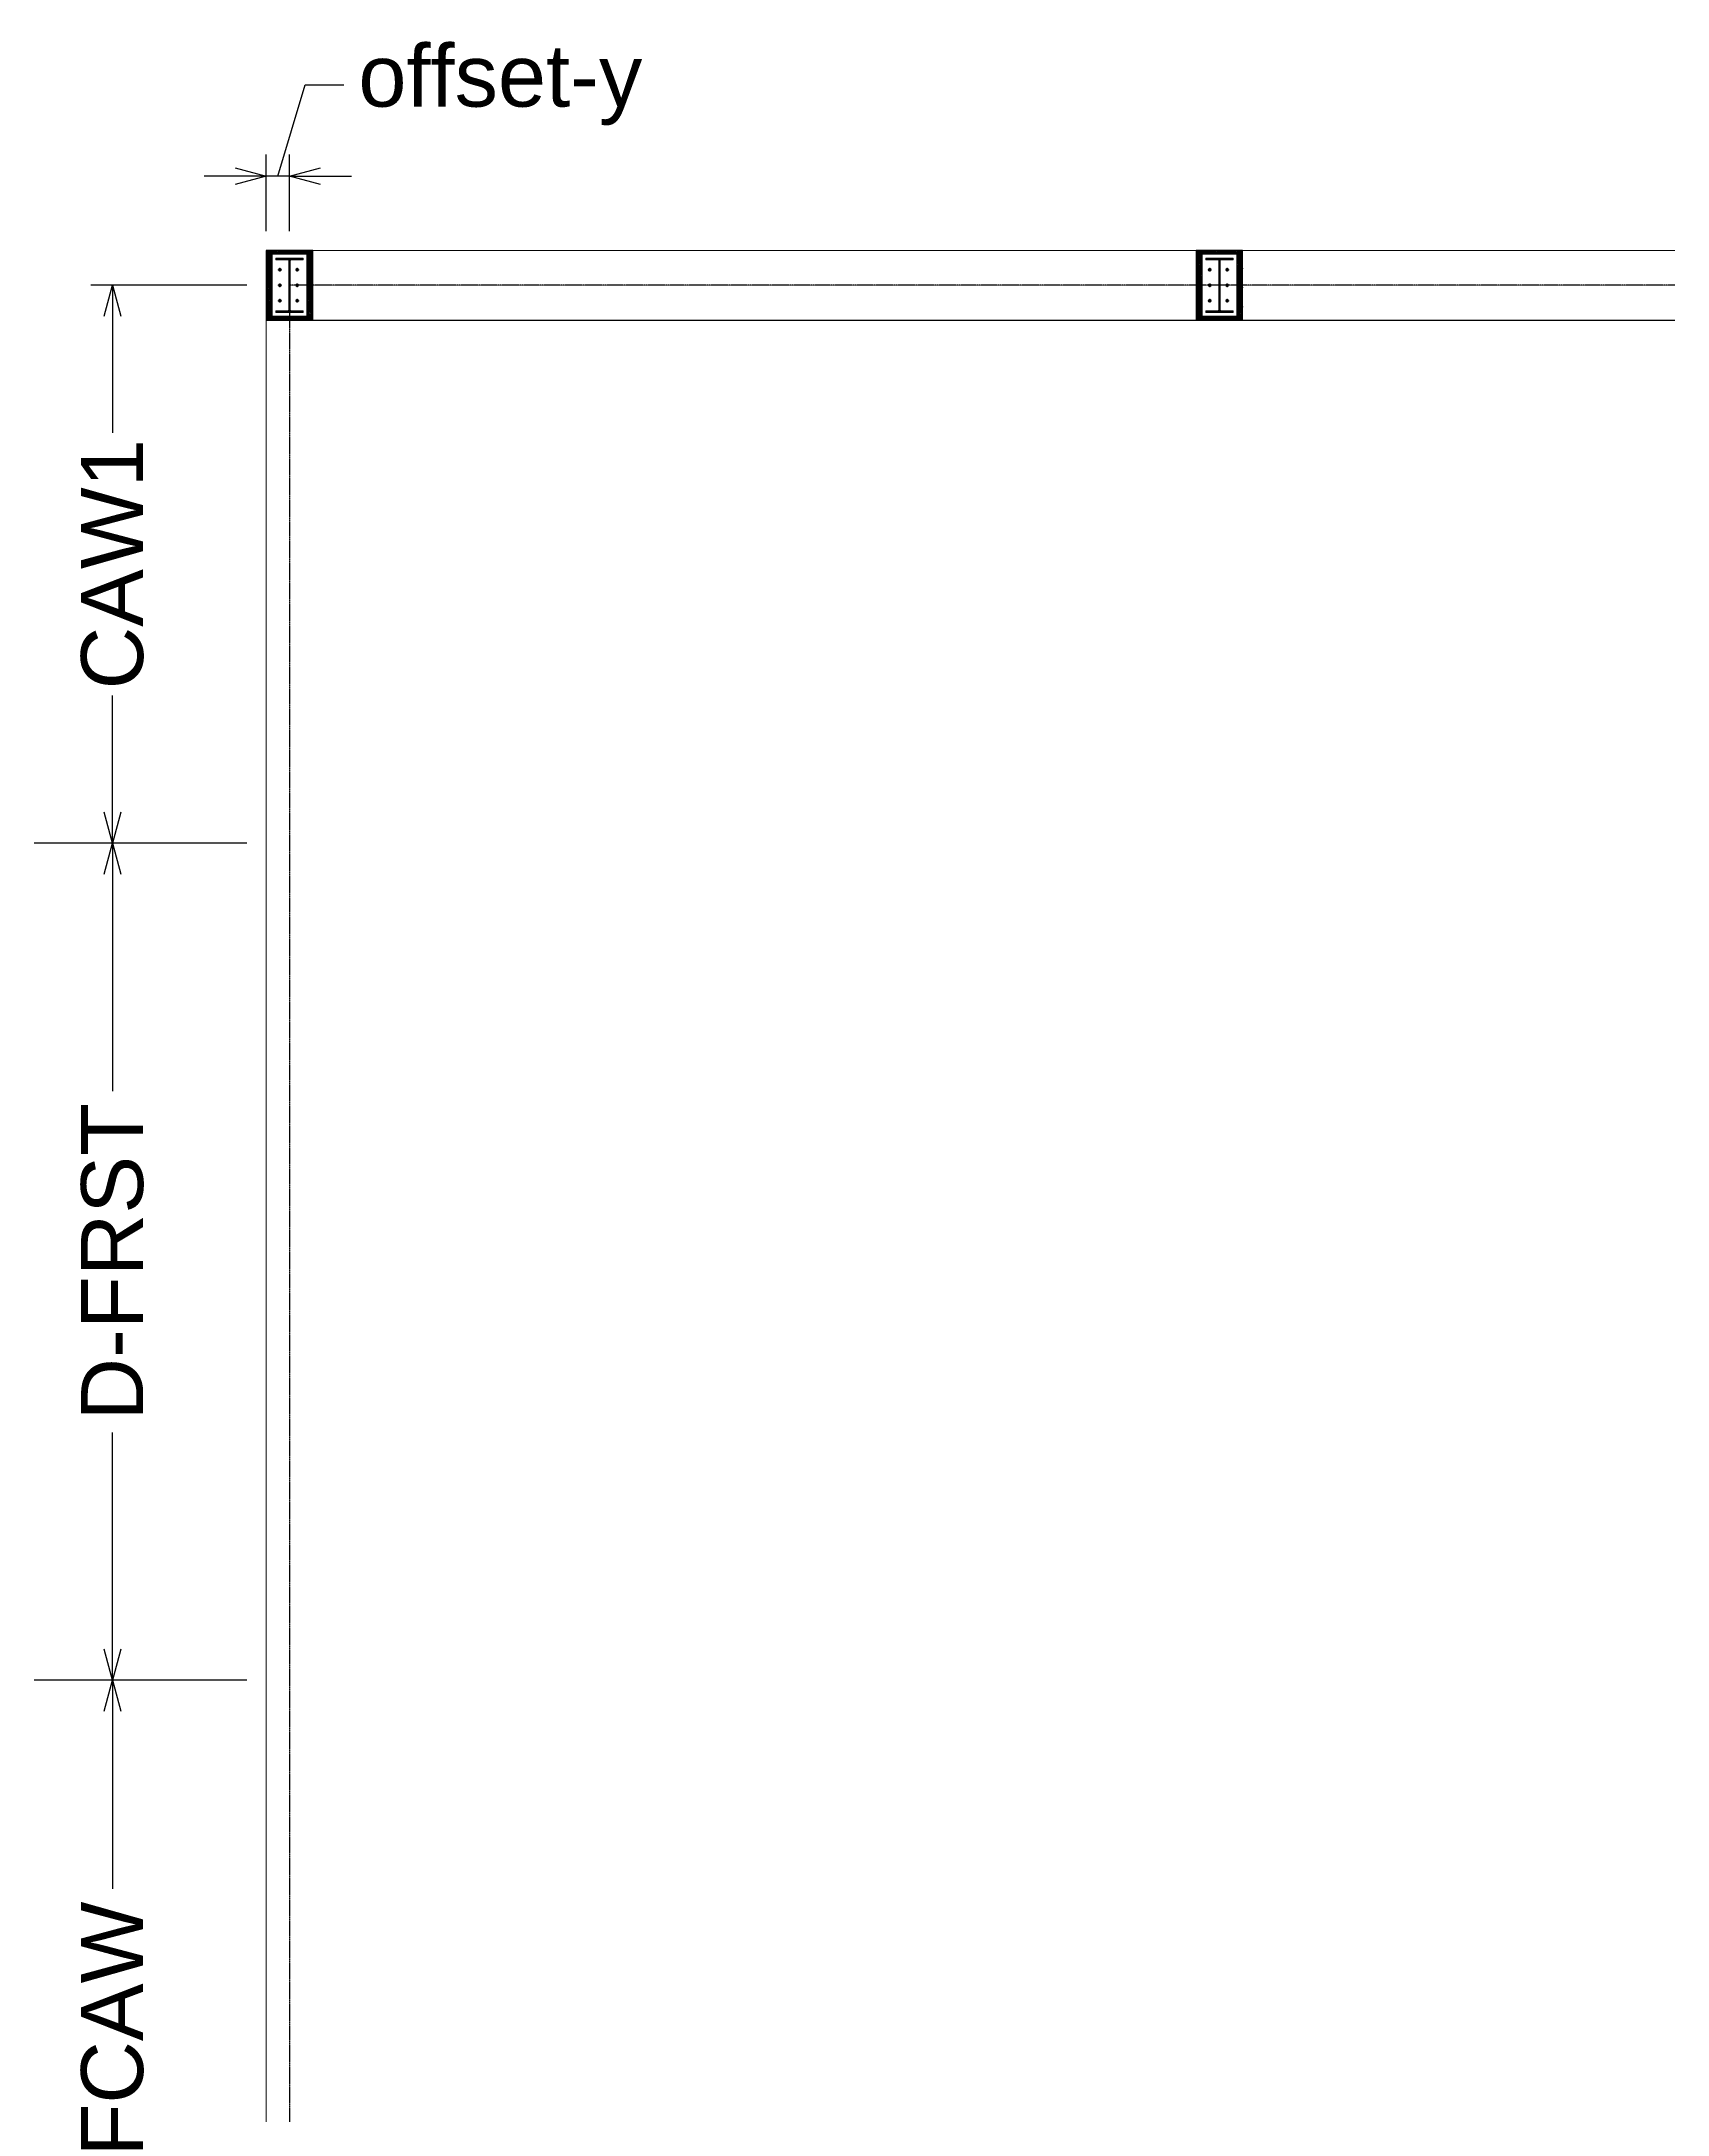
# Model space of a CAD drawing. Header units: millimetres. Extents: x -61993 to 642891, y -429158 to 50967.
# Drawn here: x 507302 to 517793, y -353493 to -340119 of the extents above; entities that cross this region are included whole.
import ezdxf

# ---------------------------------------------------------------- set-up
doc = ezdxf.new("R2010")
doc.units = ezdxf.units.MM
doc.linetypes.add('CENTER', pattern=[50.8, 31.75, -6.35, 6.35, -6.35])
for name, color, linetype, lineweight in [('0.00', 252, 'Continuous', 0), ('0.05', 40, 'Continuous', 5), ('0.09', 172, 'Continuous', 9), ('0.13', 10, 'Continuous', 13), ('WF 300 X 150', 43, 'Continuous', 0)]:
    doc.layers.add(name, color=color, linetype=linetype, lineweight=lineweight)
doc.layers.add('Steel', color=152, linetype='Continuous')
doc.styles.add('SANSERIF', font='sanss___.ttf', dxfattribs={"height": 2})
doc.dimstyles.new('Sagoe_2_mm', dxfattribs={"dimscale": 25, "dimtxt": 2, "dimasz": 1, "dimexe": 0.7, "dimexo": 0.625, "dimtad": 0, "dimdec": 0, "dimzin": 1, "dimdsep": 46, "dimtxsty": 'SANSERIF', "dimblk": 'OPEN30', "dimcen": 1, "dimclrd": 1, "dimclre": 1, "dimclrt": 152, "dimadec": 0, "dimazin": 0, "dimtfac": 1, "dimtdec": 0, "dimtofl": 0, "dimtmove": 1, "dimatfit": 3, "dimfxl": 1, "dimarcsym": 0})
pattern_1 = [(45, (1363.141, -798.975), (-8.838835, 8.838835), []), (45, (1371.98, -798.975), (-8.838835, 8.838835), [15.625, -3.125, 0, -3.125])]

# ---------------------------------------------------------------- blocks, each defined once
blk = doc.blocks.new('_Open30')
at = {"color": 0, "linetype": 'ByBlock', "lineweight": -2}
for p, q in [((-1, 0.268), (0, 0)), ((0, 0), (-1, -0.268)), ((0, 0), (-1, 0))]:
    blk.add_line(p, q, dxfattribs=at)
blk = doc.blocks.new('*D150')
at = {"color": 1, "lineweight": -2, "transparency": 16777216}
for p, q in [((508626, -341692), (507620, -341692)), ((507760, -341892), (507760, -342645)), ((507760, -345092), (507760, -344339)), ((508626, -345292), (507620, -345292))]:
    blk.add_line(p, q, dxfattribs=at)
at = {"layer": 'Defpoints', "color": 0, "transparency": 16777216}
for p in [(508751, -341692), (507760, -345292), (508751, -345292)]:
    blk.add_point(p, dxfattribs=at)
at = {"color": 1, "lineweight": -2, "transparency": 16777216, "xscale": 200, "yscale": 200, "zscale": 200}
for p, rotation in [((507760, -341692), 90), ((507760, -345292), 270)]:
    blk.add_blockref('_Open30', p, dxfattribs=dict(at, rotation=rotation))
at = {"color": 152, "transparency": 16777216, "insert": (507760, -343492), "char_height": 400, "attachment_point": 5, "rotation": 90, "style": 'SANSERIF'}
blk.add_mtext('CAW1', dxfattribs=at)
blk = doc.blocks.new('*D151')
at = {"color": 1, "lineweight": -2, "transparency": 16777216}
for p, q in [((508626, -345292), (507620, -345292)), ((507760, -345492), (507760, -346891)), ((507760, -350492), (507760, -349093)), ((508626, -350692), (507620, -350692))]:
    blk.add_line(p, q, dxfattribs=at)
at = {"layer": 'Defpoints', "color": 0, "transparency": 16777216}
for p in [(508751, -345292), (507760, -350692), (508751, -350692)]:
    blk.add_point(p, dxfattribs=at)
at = {"color": 1, "lineweight": -2, "transparency": 16777216, "xscale": 200, "yscale": 200, "zscale": 200}
for p, rotation in [((507760, -345292), 90), ((507760, -350692), 270)]:
    blk.add_blockref('_Open30', p, dxfattribs=dict(at, rotation=rotation))
at = {"color": 152, "transparency": 16777216, "insert": (507760, -347992), "char_height": 400, "attachment_point": 5, "rotation": 90, "style": 'SANSERIF'}
blk.add_mtext('D-FRST', dxfattribs=at)
blk = doc.blocks.new('*D152')
at = {"color": 1, "lineweight": -2, "transparency": 16777216}
for p, q in [((508626, -350692), (507620, -350692)), ((507760, -350892), (507760, -352038)), ((507760, -354992), (507760, -353846)), ((508626, -355192), (507620, -355192))]:
    blk.add_line(p, q, dxfattribs=at)
at = {"layer": 'Defpoints', "color": 0, "transparency": 16777216}
for p in [(508751, -350692), (507760, -355192), (508751, -355192)]:
    blk.add_point(p, dxfattribs=at)
at = {"color": 1, "lineweight": -2, "transparency": 16777216, "xscale": 200, "yscale": 200, "zscale": 200}
for p, rotation in [((507760, -350692), 90), ((507760, -355192), 270)]:
    blk.add_blockref('_Open30', p, dxfattribs=dict(at, rotation=rotation))
at = {"color": 152, "transparency": 16777216, "insert": (507760, -352942), "char_height": 400, "attachment_point": 5, "rotation": 90, "style": 'SANSERIF'}
blk.add_mtext('FCAW', dxfattribs=at)
blk = doc.blocks.new('*D162')
at = {"color": 1, "lineweight": -2, "transparency": 16777216}
for p, q in [((508626, -350692), (499774, -350692)), ((499914, -350892), (499914, -361375)), ((499914, -374192), (499914, -363709)), ((507495, -374392), (499774, -374392))]:
    blk.add_line(p, q, dxfattribs=at)
at = {"layer": 'Defpoints', "color": 0, "transparency": 16777216}
for p in [(499914, -350692), (508751, -350692), (507620, -374392)]:
    blk.add_point(p, dxfattribs=at)
at = {"color": 1, "lineweight": -2, "transparency": 16777216, "xscale": 200, "yscale": 200, "zscale": 200}
for p, rotation in [((499914, -350692), 90), ((499914, -374392), 270)]:
    blk.add_blockref('_Open30', p, dxfattribs=dict(at, rotation=rotation))
at = {"color": 152, "transparency": 16777216, "insert": (499914, -362542), "char_height": 400, "attachment_point": 5, "rotation": 90, "style": 'SANSERIF'}
blk.add_mtext('I - 23700', dxfattribs=at)
blk = doc.blocks.new('*D163')
at = {"color": 1, "lineweight": -2, "transparency": 16777216}
for p, q in [((508626, -345292), (499024, -345292)), ((499164, -345492), (499164, -358591)), ((499164, -374192), (499164, -361093)), ((507495, -374392), (499024, -374392))]:
    blk.add_line(p, q, dxfattribs=at)
at = {"layer": 'Defpoints', "color": 0, "transparency": 16777216}
for p in [(499164, -345292), (508751, -345292), (507620, -374392)]:
    blk.add_point(p, dxfattribs=at)
at = {"color": 1, "lineweight": -2, "transparency": 16777216, "xscale": 200, "yscale": 200, "zscale": 200}
for p, rotation in [((499164, -345292), 90), ((499164, -374392), 270)]:
    blk.add_blockref('_Open30', p, dxfattribs=dict(at, rotation=rotation))
at = {"color": 152, "transparency": 16777216, "insert": (499164, -359842), "char_height": 400, "attachment_point": 5, "rotation": 90, "style": 'SANSERIF'}
blk.add_mtext('J - 29100', dxfattribs=at)
blk = doc.blocks.new('Steel Column')
at = {"layer": 'Steel'}
blk.add_lwpolyline([(150, -225), (150, 225), (-150, 225), (-150, -225)], close=True, dxfattribs=at)
blk = doc.blocks.new('*U164')
blk.add_blockref('Steel Column', (0, 0))
blk = doc.blocks.new('*U165')
at = {"color": 0, "linetype": 'ByBlock', "lineweight": -2, "transparency": 16777216}
for p in [(0, 0), (6000, 0)]:
    blk.add_blockref('*U164', p, dxfattribs=at)
blk = doc.blocks.new('A$C085D16B7')
at = {"layer": '0.00', "ltscale": 0.5}
h = blk.add_hatch(dxfattribs=at)
h.set_pattern_fill('ANSI35', color=256, scale=50, style=0)
h.set_pattern_definition(pattern_1)
h.paths.add_polyline_path([(450, 288), (0, 288), (25, 250), (425, 250)])
h.paths.add_polyline_path([(425, 25), (25, 25), (0, -12), (450, -12)])
h = blk.add_hatch(dxfattribs=at)
h.set_pattern_fill('ANSI35', color=256, scale=50, style=0)
h.set_pattern_definition([(135, (-913.16, -798.975), (8.83883, 8.83883), []), (135, (-921.999, -798.975), (8.83883, 8.83883), [15.625, -3.125, 0, -3.125])])
h.paths.add_polyline_path([(0, 288), (25, 250), (25, 25), (0, -12)])
h = blk.add_hatch(dxfattribs=at)
h.set_pattern_fill('ANSI35', color=256, scale=50, style=0)
h.set_pattern_definition(pattern_1)
h.paths.add_polyline_path([(450, 288), (425, 250), (425, 25), (450, -12)])
at = {"layer": '0.00'}
h = blk.add_hatch(dxfattribs=at)
h.set_pattern_fill('ANSI31', color=256, scale=30, angle=-90, style=0)
h.set_pattern_definition([(315, (619428.904, -11494.7824), (2.65165043, 2.65165043), [])])
edge = h.paths.add_edge_path()
edge.add_line((389, 225), (400, 225))
edge.add_line((400, 225), (400, 50))
edge.add_line((400, 50), (389, 50))
edge.add_line((389, 50), (389, 129))
edge.add_arc((384, 129), 5, 0, 90)
edge.add_line((384, 134), (66, 134))
edge.add_arc((66, 129), 5, 90, 180)
edge.add_line((61, 129), (61, 50))
edge.add_line((61, 50), (50, 50))
edge.add_line((50, 50), (50, 225))
edge.add_line((50, 225), (61, 225))
edge.add_line((61, 225), (61, 146))
edge.add_arc((66, 146), 5, 180, 270)
edge.add_line((66, 141), (384, 141))
edge.add_arc((384, 146), 5, -90, 0)
edge.add_line((389, 146), (389, 225))
at = {"layer": '0.05', "ltscale": 0.5}
for points in [[(0, 288), (25, 250)], [(425, 250), (450, 288)], [(25, 25), (0, -12)], [(425, 25), (450, -12)]]:
    blk.add_lwpolyline(points, dxfattribs=at)
blk.add_lwpolyline([(0, -12), (450, -12), (450, 288), (0, 288)], close=True, dxfattribs=at)
at = {"layer": '0.05'}
blk.add_lwpolyline([(25, 250), (25, 25), (425, 25), (425, 250)], close=True, dxfattribs=at)
at = {"layer": '0.09'}
blk.add_lwpolyline([(389, 225), (400, 225), (400, 50), (389, 50), (389, 129, 0.414214), (384, 134), (66, 134, 0.414214), (61, 129), (61, 50), (50, 50), (50, 225), (61, 225), (61, 146, 0.414214), (66, 141), (384, 141, 0.414214), (389, 146)], format="xyb", close=True, dxfattribs=at)
at = {"layer": 'WF 300 X 150'}
for p, q in [((113, 200), (137, 200)), ((125, 212), (125, 188)), ((237, 200), (213, 200)), ((225, 212), (225, 188)), ((337, 200), (313, 200)), ((325, 212), (325, 188)), ((113, 88), (137, 88)), ((125, 76), (125, 99)), ((237, 88), (213, 88)), ((225, 76), (225, 99)), ((337, 88), (313, 88)), ((325, 76), (325, 99))]:
    blk.add_line(p, q, dxfattribs=at)
for centre in [(125, 200), (225, 200), (325, 200), (125, 88), (225, 88), (325, 88)]:
    blk.add_circle(centre, 9.55, dxfattribs=at)
blk = doc.blocks.new('*U166')
at = {"layer": '0.05', "ltscale": 0.5, "rotation": 89.99999999999999}
blk.add_blockref('A$C085D16B7', (138, -225), dxfattribs=at)
blk = doc.blocks.new('*U167')
at = {"color": 0, "linetype": 'ByBlock', "lineweight": -2, "transparency": 16777216}
for p in [(0, 32700), (6000, 32700)]:
    blk.add_blockref('*U166', p, dxfattribs=at)
blk = doc.blocks.new('*D173')
at = {"color": 1, "lineweight": -2, "transparency": 16777216}
for p, q in [((508826, -340989), (509003, -340400)), ((509003, -340400), (509253, -340400)), ((508751, -341342), (508751, -340849)), ((508901, -341342), (508901, -340849)), ((508551, -340989), (508351, -340989)), ((508901, -340989), (508751, -340989)), ((509101, -340989), (509301, -340989))]:
    blk.add_line(p, q, dxfattribs=at)
at = {"layer": 'Defpoints', "color": 0, "transparency": 16777216}
for p in [(508751, -340989), (508751, -341467), (508901, -341467)]:
    blk.add_point(p, dxfattribs=at)
at = {"color": 1, "lineweight": -2, "transparency": 16777216, "xscale": 200, "yscale": 200, "zscale": 200}
blk.add_blockref('_Open30', (508751, -340989), dxfattribs=at)
at = {"color": 1, "lineweight": -2, "transparency": 16777216, "xscale": 200, "yscale": 200, "zscale": 200, "rotation": 180}
blk.add_blockref('_Open30', (508901, -340989), dxfattribs=at)
at = {"color": 152, "transparency": 16777216, "insert": (510262, -340400), "char_height": 400, "attachment_point": 5, "style": 'SANSERIF'}
blk.add_mtext('offset-y', dxfattribs=at)

msp = doc.modelspace()

# ---------------------------------------------------------------- linework, layer by layer
at = {"color": 5, "linetype": 'CENTER', "ltscale": 0.25}
msp.add_lwpolyline([(508901.463, -374392.065), (640901.463, -374392.065), (640901.463, -341692.065), (508901.463, -341692.065)], close=True, dxfattribs=at)
msp.add_lwpolyline([(508901.463, -341917.065), (640901.463, -341917.065)])
at = {"layer": '0.13'}
msp.add_line((508751.463, -341467.065), (611051.463, -341467.065), dxfattribs=at)
msp.add_lwpolyline([(508751.463, -341467.065), (641051.463, -341467.065), (641051.463, -374617.065), (508751.463, -374617.065)], close=True, dxfattribs=at)

# ---------------------------------------------------------------- block references
for name, p in [('*U165', (508901.463, -341692.065)), ('*U167', (508901.463, -374392.065))]:
    msp.add_blockref(name, p)

# ---------------------------------------------------------------- dimensions: what is measured, and where the dimension line sits
dim = msp.add_linear_dim(base=(508751.463, -340988.923), p1=(508901.463, -341467.065), p2=(508751.463, -341467.065), text='offset-y', dimstyle='Sagoe_2_mm')
dim.commit()
dim.dimension.update_dxf_attribs({"geometry": '*D173', "text_midpoint": (509378.067, -340400.243)})
for base, p1, p2, angle, text, picture, middle in [((507759.681, -345292.065), (508751.463, -341692.065), (508751.463, -345292.065), 270, 'CAW1', '*D150', (507759.681, -343492.065)), ((499164.247, -345292.065), (507619.681, -374392.065), (508751.463, -345292.065), 90, 'J - <>', '*D163', (499164.247, -359842.065)), ((507759.681, -350692.065), (508751.463, -345292.065), (508751.463, -350692.065), 270, 'D-FRST', '*D151', (507759.681, -347992.065)), ((499914.247, -350692.065), (507619.681, -374392.065), (508751.463, -350692.065), 90, 'I - <>', '*D162', (499914.247, -362542.065)), ((507759.681, -355192.065), (508751.463, -350692.065), (508751.463, -355192.065), 270, 'FCAW', '*D152', (507759.681, -352942.065))]:
    dim = msp.add_linear_dim(base=base, p1=p1, p2=p2, angle=angle, text=text, dimstyle='Sagoe_2_mm')
    dim.commit()
    dim.dimension.update_dxf_attribs({"geometry": picture, "text_midpoint": middle})

doc.saveas('drawing.dxf')
